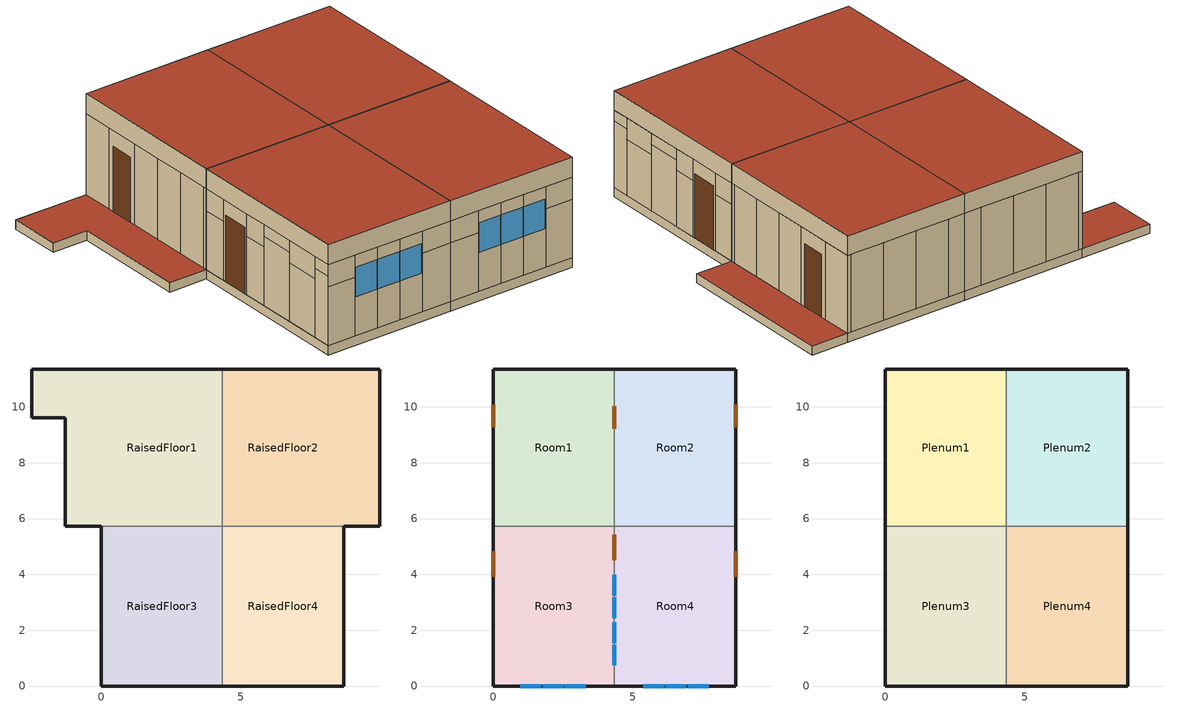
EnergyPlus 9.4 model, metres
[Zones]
RaisedFloor1
 floor outside (Exterior_Floor): 0,11.36 0,5.72 -1.3,5.72 -1.3,9.62 -2.5,9.62 -2.5,11.36 z0; 4.34,11.36 4.34,5.72 0,5.72 0,11.36 z0
 wall outside (RaisedFloor_Panel): 4.34,11.36 0,11.36 -2.5,11.36 -2.5,9.62 -1.3,9.62 -1.3,5.72 0,5.72 z0:0.3
 wall to RaisedFloor2 (RaisedFloor_Panel): 4.34,5.72 4.34,11.36 z0:0.3
 wall to RaisedFloor3 (RaisedFloor_Panel): 0,5.72 4.34,5.72 z0:0.3
 roof outside (M3_Access_Floor): -2.5,11.36 -2.5,9.62 -1.3,9.62 -1.3,5.72 0,5.72 0,11.36 z0.3
RaisedFloor2
 floor outside (Exterior_Floor): 8.68,11.36 8.68,5.72 4.34,5.72 4.34,11.36 z0; 9.98,11.36 9.98,5.72 8.68,5.72 8.68,11.36 z0
 wall outside (RaisedFloor_Panel): 8.68,5.72 9.98,5.72 9.98,11.36 8.68,11.36 4.34,11.36 z0:0.3
 wall to RaisedFloor4 (RaisedFloor_Panel): 4.34,5.72 8.68,5.72 z0:0.3
 roof outside (M3_Access_Floor): 8.68,11.36 8.68,5.72 9.98,5.72 9.98,11.36 z0.3
RaisedFloor3
 floor outside (Exterior_Floor): 4.34,5.72 4.34,0 0,0 0,5.72 z0
 wall outside (RaisedFloor_Panel): 0,5.72 0,0 4.34,0 z0:0.3
 wall to RaisedFloor4 (RaisedFloor_Panel): 4.34,0 4.34,5.72 z0:0.3
RaisedFloor4
 floor outside (Exterior_Floor): 8.68,5.72 8.68,0 4.34,0 4.34,5.72 z0
 wall outside (RaisedFloor_Panel): 4.34,0 8.68,0 8.68,5.72 z0:0.3
Room1
 floor to RaisedFloor1 (M3_Access_Floor): 4.34,11.36 4.34,5.72 0,5.72 0,11.36 z0.3
 wall outside (GreatYear_Operable_Wall): 4.34,11.36 3.74,11.36 2.54,11.36 1.34,11.36 0.14,11.36 0,11.36 0,10.28 0,9.08 0,8 0,6.92 0,5.84 0,5.72 z0.3:2.9
 wall to Room2 (GreatYear_Operable_Wall): 4.34,5.72 4.34,5.92 4.34,6.96 4.34,7.99 4.34,9.03 4.34,10.22 4.34,11.26 4.34,11.36 z0.3:2.9
 wall to Room3 (Dagard_Wall_Panel): 0,5.72 1.2,5.72 / 2.4,5.72 3.6,5.72 z2.54:2.9; 0,5.72 1.2,5.72 / 2.4,5.72 3.6,5.72 z0.3:2.54; 1.2,5.72 2.4,5.72 / 3.6,5.72 4.34,5.72 z2.19:2.9; 1.2,5.72 2.4,5.72 / 3.6,5.72 4.34,5.72 z0.3:2.19
 door inside (GreatYear_Operable_Wall): 4.34,9.22 4.34,10.03 z0.3:2.4
 door (GreatYear_Operable_Wall): 0,10.08 0,9.28 z0.3:2.4
Room2
 floor to RaisedFloor2 (M3_Access_Floor): 8.68,11.36 8.68,5.72 4.34,5.72 4.34,11.36 z0.3
 wall outside (GreatYear_Operable_Wall): 8.68,5.72 8.68,5.84 8.68,6.92 8.68,8 8.68,9.08 8.68,10.28 8.68,11.36 8.54,11.36 7.34,11.36 6.14,11.36 4.94,11.36 4.34,11.36 z0.3:2.9
 wall to Room4 (Dagard_Wall_Panel): 4.34,5.72 4.8,5.72 / 6,5.72 7.2,5.72 z2.19:2.9; 4.34,5.72 4.8,5.72 / 6,5.72 7.2,5.72 z0.3:2.19; 4.8,5.72 6,5.72 / 7.2,5.72 8.68,5.72 z2.54:2.9; 4.8,5.72 6,5.72 / 7.2,5.72 8.68,5.72 z0.3:2.54
 door (GreatYear_Operable_Wall): 8.68,9.28 8.68,10.08 z0.3:2.4
Room3
 floor to RaisedFloor3 (M3_Access_Floor): 4.34,5.72 4.34,0 0,0 0,5.72 z0.3
 wall outside (Dagard_Wall_Panel): 0,0 0.94,0 / 3.34,0 4.34,0 / 0,1.82 0,0.62 / 0,3.82 0,3.02 / 0,5.72 0,4.92 z2.19:2.9; 0,0 0.94,0 / 3.34,0 4.34,0 / 0,1.82 0,0.62 / 0,3.82 0,3.02 / 0,5.72 0,4.92 z0.3:2.19; 0.94,0 1.74,0 2.54,0 3.34,0 / 0,4.92 0,3.82 z0.3:2.9; 0,0.62 0,0 / 0,3.02 0,1.82 z2.54:2.9; 0,0.62 0,0 / 0,3.02 0,1.82 z0.3:2.54
 wall to Room4 (Dagard_Wall_Panel): 4.34,0 4.34,0.71 / 4.34,4.01 4.34,4.41 / 4.34,5.51 4.34,5.72 z2.19:2.9; 4.34,0 4.34,0.71 / 4.34,4.01 4.34,4.41 / 4.34,5.51 4.34,5.72 z0.3:2.19; 4.34,0.71 4.34,1.51 4.34,2.31 4.34,2.41 4.34,3.21 4.34,4.01 / 4.34,4.41 4.34,5.51 z0.3:2.9
 window inside (Interior_Window): 4.34,0.73 4.34,1.49 / 4.34,1.53 4.34,2.29 / 4.34,2.44 4.34,3.19 / 4.34,3.23 4.34,3.98 z1.56:2.51
 window (Exterior_Window): 0.96,0 1.72,0 / 1.76,0 2.52,0 / 2.56,0 3.31,0 z1.56:2.51
 door inside (Dagard_Wall_Panel): 4.34,4.5 4.34,5.42 z0.3:2.44
 door (Dagard_Wall_Panel): 0,4.83 0,3.92 z0.3:2.44
Room4
 floor to RaisedFloor4 (M3_Access_Floor): 8.68,5.72 8.68,0 4.34,0 4.34,5.72 z0.3
 wall outside (Dagard_Wall_Panel): 8.68,0 8.68,0.62 / 8.68,1.82 8.68,3.02 z2.54:2.9; 8.68,0 8.68,0.62 / 8.68,1.82 8.68,3.02 z0.3:2.54; 8.68,0.62 8.68,1.82 / 8.68,3.02 8.68,3.82 / 8.68,4.92 8.68,5.72 / 4.34,0 5.34,0 / 7.74,0 8.68,0 z2.19:2.9; 8.68,0.62 8.68,1.82 / 8.68,3.02 8.68,3.82 / 8.68,4.92 8.68,5.72 / 4.34,0 5.34,0 / 7.74,0 8.68,0 z0.3:2.19; 8.68,3.82 8.68,4.92 / 5.34,0 6.14,0 6.94,0 7.74,0 z0.3:2.9
 window (Exterior_Window): 5.37,0 6.12,0 / 6.17,0 6.92,0 / 6.96,0 7.71,0 z1.56:2.51
 door (Dagard_Wall_Panel): 8.68,3.92 8.68,4.83 z0.3:2.44
Plenum1
 floor to Room1 (Dagard_Wall_Panel): 4.34,11.36 4.34,5.72 0,5.72 0,11.36 z2.9
 wall outside (Dagard_Wall_Panel): 4.34,11.36 0,11.36 0,5.72 z2.9:3.55
 wall to Plenum2 (Dagard_Wall_Panel): 4.34,5.72 4.34,11.36 z2.9:3.55
 wall to Plenum3 (Dagard_Wall_Panel): 0,5.72 4.34,5.72 z2.9:3.55
 roof outside (Dagard_Wall_Panel): 0,11.36 0,5.72 4.34,5.72 4.34,11.36 z3.55
Plenum2
 floor to Room2 (Dagard_Wall_Panel): 8.68,11.36 8.68,5.72 4.34,5.72 4.34,11.36 z2.9
 wall outside (Dagard_Wall_Panel): 8.68,5.72 8.68,11.36 4.34,11.36 z2.9:3.55
 wall to Plenum4 (Dagard_Wall_Panel): 4.34,5.72 8.68,5.72 z2.9:3.55
 roof outside (Dagard_Wall_Panel): 4.34,11.36 4.34,5.72 8.68,5.72 8.68,11.36 z3.55
Plenum3
 floor to Room3 (Dagard_Wall_Panel): 4.34,5.72 4.34,0 0,0 0,5.72 z2.9
 wall outside (Dagard_Wall_Panel): 0,5.72 0,0 4.34,0 z2.9:3.55
 wall to Plenum4 (Dagard_Wall_Panel): 4.34,0 4.34,5.72 z2.9:3.55
 roof outside (Dagard_Wall_Panel): 0,5.72 0,0 4.34,0 4.34,5.72 z3.55
Plenum4
 floor to Room4 (Dagard_Wall_Panel): 8.68,5.72 8.68,0 4.34,0 4.34,5.72 z2.9
 wall outside (Dagard_Wall_Panel): 4.34,0 8.68,0 8.68,5.72 z2.9:3.55
 roof outside (Dagard_Wall_Panel): 4.34,5.72 4.34,0 8.68,0 8.68,5.72 z3.55
[Building]
SinBerBEST_Testbed: North Axis {deg}=0; Solar Distribution=FullInteriorAndExterior
[Site:Location]
SINGAPORE: Latitude {deg}=1.37; Longitude {deg}=103.98; Time Zone {hr}=8; Elevation {m}=16
[SizingPeriod:DesignDay] Day of Month=21; Dry-Bulb Temperature Range Modifier Type=DefaultMultipliers; Barometric Pressure {Pa}=101133; Rain Indicator=No; Snow Indicator=No; Daylight Saving Time Indicator=No
Name | Month | Day Type | Maximum Dry-Bulb Temperature {C} | Daily Dry-Bulb Temperature Range {deltaC} | Humidity Condition Type | Wetbulb or DewPoint at Maximum Dry-Bulb {C} | Wind Speed {m/s} | Wind Direction {deg} | Solar Model Indicator | ASHRAE Clear Sky Optical Depth for Beam Irradiance (taub) | ASHRAE Clear Sky Optical Depth for Diffuse Irradiance (taud) | Enthalpy at Maximum Dry-Bulb {J/kg} | Sky Clearness
SINGAPORE_Ann_Clg_4_Condns_DB_MWB | 6 | SummerDesignDay | 33.2 | 5.5 | Wetbulb | 26.4 | 4.1 | 30 | ASHRAETau | 0.494 | 2.03
SINGAPORE_Ann_Clg_4_Condns_DP_MDB | 6 | SummerDesignDay | 29.5 | 5.5 | Dewpoint | 27 | 4.1 | 30 | ASHRAETau | 0.494 | 2.03
SINGAPORE_Ann_Clg_4_Condns_Enth_MDB | 6 | SummerDesignDay | 30.9 | 5.5 | Enthalpy |  | 4.1 | 30 | ASHRAETau | 0.494 | 2.03 | 88500
SINGAPORE_Ann_Clg_4_Condns_WB_MDB | 6 | SummerDesignDay | 30.7 | 5.5 | Wetbulb | 27.7 | 4.1 | 30 | ASHRAETau | 0.494 | 2.03
SINGAPORE_Ann_Htg_99_6_Condns_DB | 12 | WinterDesignDay | 23 | 0 | Wetbulb | 23 | 2 | 320 | ASHRAEClearSky |  |  |  | 0
SINGAPORE_Ann_Htg_Wind_99_6_Condns_WS_MCDB | 12 | WinterDesignDay | 28 | 0 | Wetbulb | 28 | 8.3 | 320 | ASHRAEClearSky |  |  |  | 0
SINGAPORE_Ann_Hum_n_99_6_Condns_DP_MCDB | 12 | WinterDesignDay | 28.4 | 0 | Dewpoint | 20.9 | 2 | 320 | ASHRAEClearSky |  |  |  | 0
[Site:GroundTemperature:BuildingSurface]
20, 20, 20, 20, 20, 20, 20, 20, 20, 20, 20, 20
[Material] Thermal Absorptance=0.9
Name | Roughness | Thickness {m} | Conductivity {W/m-K} | Density {kg/m3} | Specific Heat {J/kg-K} | Solar Absorptance | Visible Absorptance
Bolted_Stringer | MediumSmooth | 0.0015 | 45.006 | 7680 | 418.4 | 0.6 | 0.6
Chipboard | Smooth | 0.019 | 0.144 | 800 | 1300 | 0.7 | 0.7
MAT_CC05_4_HW_CONCRETE | Rough | 0.1016 | 1.311 | 2240 | 836.8 | 0.85 | 0.85
Rockwool | Rough | 0.067 | 0.033 | 60 | 840 | 0.7 | 0.7
Rubber_Matting | Rough | 0.003 | 45.28 | 7824 | 500 | 0.7 | 0.7
[Material:NoMass] Thermal Absorptance=0.9
Name | Roughness | Thermal Resistance {m2-K/W} | Solar Absorptance | Visible Absorptance
CP02_CARPET_PAD | Smooth | 0.1 | 0.8 | 0.8
Dagard_SM60 | Rough | 1.61 | 0.7 | 0.7
[WindowMaterial:SimpleGlazingSystem]
Double_Glazed_Unit: U-Factor {W/m2-K}=1.51; Solar Heat Gain Coefficient=0.238; Visible Transmittance=0.123
[Construction]
Dagard_Wall_Panel: Dagard_SM60
Exterior_Floor: MAT_CC05_4_HW_CONCRETE, CP02_CARPET_PAD
Exterior_Window; Interior_Window: Double_Glazed_Unit
GreatYear_Operable_Wall: Chipboard, Rockwool, Chipboard
M3_Access_Floor: Bolted_Stringer
RaisedFloor_Panel: Rubber_Matting
[Zone]
Name | Part of Total Floor Area
Plenum1; Plenum2; Plenum3; Plenum4; RaisedFloor1; RaisedFloor2; RaisedFloor3; RaisedFloor4 | No
Room1 | Yes
Room2; Room3; Room4
[People] Number of People Schedule=Always_Off; Number of People Calculation Method=People; Number of People=4; Fraction Radiant=0.3; Activity Level Schedule=Schcmpt_Activity
Name | Zone or ZoneList
People_Room1 | Room1
People_Room2 | Room2
People_Room3 | Room3
People_Room4 | Room4
[Lights] Fraction Replaceable=1
Name | Zone or ZoneList | Schedule | Design Level Calculation Method | Watts per Zone Floor Area {W/m2} | Lighting Level {W}
Lights_Room1 | Room1 | Always_Off | Watts/Area | 10.6563
Lights_Room2 | Room2 | Always_Off | Watts/Area | 10.6563
Lights_Room3 | Room3 | Always_On | LightingLevel |  | 223
Lights_Room4 | Room4 | Always_Off | Watts/Area | 10.6563
[ElectricEquipment]
Name | Zone or ZoneList | Schedule | Design Level Calculation Method | Watts per Zone Floor Area {W/m2} | Design Level {W}
ElecEquip_Room1 | Room1 | Always_Off | Watts/Area | 6.8889
ElecEquip_Room2 | Room2 | Always_Off | Watts/Area | 6.8889
ElecEquip_Room3 | Room3 | Schcmpt_Equip_Room3 | EquipmentLevel |  | 530
ElecEquip_Room4 | Room4 | Always_Off | Watts/Area | 6.8889
[ZoneInfiltration:DesignFlowRate] Schedule=Schcmpt_Infiltration; Design Flow Rate Calculation Method=Flow/ExteriorArea
Name | Zone or ZoneList | Flow per Exterior Surface Area {m3/s-m2}
Infiltration_Plenum1 | Plenum1 | 0.00030226
Infiltration_Plenum2 | Plenum2 | 0.00030226
Infiltration_Plenum3 | Plenum3 | 0.00030226
Infiltration_Plenum4 | Plenum4 | 0.000226568
Infiltration_Room1 | Room1 | 0.00030226
Infiltration_Room2 | Room2 | 0.00030226
Infiltration_Room3 | Room3 | 0.00030226
Infiltration_Room4 | Room4 | 0.00030226
[Schedule:Compact]
Schcmpt_Activity: Through: 12/31, For: AllDays, Until: 24:00, 120, For: AllOtherDays, Until: 24:00, 0
Schcmpt_Infiltration: Through: 12/31, For: Saturday WinterDesignDay, Until: 06:00, 1, Until: 18:00, 0.25, Until: 24:00, 1, For: Sunday, Until: 24:00, 1, For: Weekdays Holidays SummerDesignDay, Until: 06:00, 1, Until: 22:00, 0.25, Until: 24:00, 1, For: AllOtherDays, Until: 24:00, 0
Always_On: THROUGH: 12/31, FOR: AllDays, UNTIL: 24:00, 1
Always_Off: THROUGH: 12/31, FOR: AllDays, UNTIL: 24:00, 0
Schcmpt_Equip_Room3: Through: 12/31, For: SummerDesignDay, Until: 24:00, 1, For: Weekdays, Until: 08:00, 0, Until: 12:00, 1, Until: 14:00, 0, Until: 18:00, 1, Until: 24:00, 0, For: WinterDesignDay, Until: 24:00, 0, For: AllOtherDays, Until: 24:00, 0
